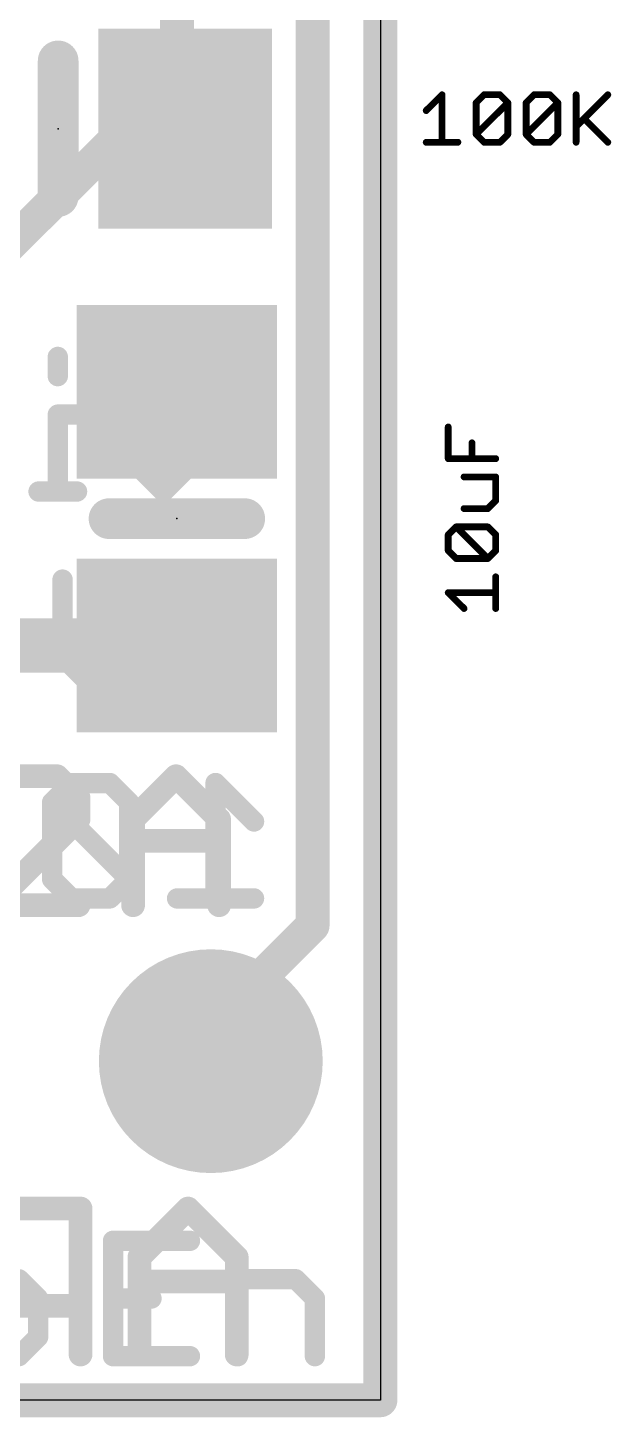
# Model space of a CAD drawing. Extents: x -0.1 to 11.9, y -0.1 to 15.5.
# Drawn here: x 7.52 to 11.89, y -0.13 to 10.28 of the extents above; entities that cross this region are included whole.
import ezdxf

# ---------------------------------------------------------------- set-up
doc = ezdxf.new("R2010")
doc.units = 0
for name, color, linetype in [('1', 12, 'CONTINUOUS'), ('16', 132, 'CONTINUOUS'), ('17', 110, 'CONTINUOUS'), ('20', 53, 'CONTINUOUS'), ('21', 40, 'CONTINUOUS'), ('22', 6, 'CONTINUOUS'), ('23', 53, 'CONTINUOUS'), ('27', 253, 'CONTINUOUS')]:
    doc.layers.add(name, color=color, linetype=linetype)

# ---------------------------------------------------------------- blocks, each defined once
blk = doc.blocks.new('RECT')
blk.add_solid([(-0.5, -0.5), (0.5, -0.5), (-0.5, 0.5), (0.5, 0.5)])
blk = doc.blocks.new('ROUNDP')
at = {"const_width": 0.5}
blk.add_lwpolyline([(0, -0.25, 1), (0, 0.25, 1), (0, -0.25)], format="xyb", dxfattribs=at)

msp = doc.modelspace()

# ---------------------------------------------------------------- linework, layer by layer
at = {"layer": '1'}
for points, const_width in [([(10.16, 0), (10.16, 15.367)], 0.254), ([(8.636, 9.586), (8.636, 11.049)], 0.254), ([(8.697, 9.525), (8.636, 9.586)], 0.254), ([(6.38, 5.654), (8.636, 5.654)], 0.4064), ([(0, 0), (10.16, 0)], 0.254)]:
    msp.add_lwpolyline(points, dxfattribs=dict(at, const_width=const_width))
for points, const_width in [([(8.6809, 9.6309, 1), (8.5911, 9.5411)], 0.127), ([(8.5725, 9.586, 1), (8.6995, 9.586)], 0.127), ([(8.6521, 9.4801, 1), (8.7419, 9.5699)], 0.127), ([(8.636, 5.5524, 1), (8.636, 5.7556)], 0.2032), ([(10.16, -0.0635, 1), (10.16, 0.0635)], 0.127), ([(10.0965, 0, 1), (10.2235, 0)], 0.127)]:
    msp.add_lwpolyline(points, format="xyb", dxfattribs=dict(at, const_width=const_width))
at = {"layer": '16', "const_width": 0.254}
for points in [[(10.16, 0), (10.16, 15.367)], [(9.652, 11.811), (9.652, 3.556)], [(8.636, 9.906), (8.636, 11.049)], [(1.27, 2.54), (8.636, 9.906)], [(9.652, 3.556), (8.89, 2.794)], [(8.89, 2.794), (8.89, 2.54)], [(0, 0), (10.16, 0)]]:
    msp.add_lwpolyline(points, dxfattribs=at)
at = {"layer": '16', "const_width": 0.127}
for points in [[(8.6809, 9.8611, 1), (8.5911, 9.9509)], [(8.5725, 9.906, 1), (8.6995, 9.906)], [(9.6969, 3.5111, 1), (9.6071, 3.6009)], [(9.5885, 3.556, 1), (9.7155, 3.556)], [(8.9535, 2.794, 1), (8.8265, 2.794)], [(8.8451, 2.8389, 1), (8.9349, 2.7491)], [(8.8265, 2.54, 1), (8.9535, 2.54)], [(10.16, -0.0635, 1), (10.16, 0.0635)], [(10.0965, 0, 1), (10.2235, 0)]]:
    msp.add_lwpolyline(points, format="xyb", dxfattribs=at)
at = {"layer": '20'}
for p, q in [((10.16, 12.7), (10.16, 0)), ((10.16, 0), (0, 0))]:
    msp.add_line(p, q, dxfattribs=at)
at = {"layer": '21'}
for points, const_width in [([(7.747, 9.017), (7.747, 10.033)], 0.3048), ([(8.128, 6.604), (9.144, 6.604)], 0.3048), ([(7.7386, 4.6744), (7.4166, 4.6744)], 0.1778), ([(7.8996, 4.5134), (7.7386, 4.6744)], 0.1778), ([(8.308, 4.3524), (8.6301, 4.6744)], 0.1778), ([(8.6301, 4.6744), (8.9521, 4.3524)], 0.1778), ([(7.8996, 4.3524), (7.8996, 4.5134)], 0.1778), ([(7.2556, 3.7084), (7.8996, 4.3524)], 0.1778), ([(8.308, 3.7084), (8.308, 4.3524)], 0.1778), ([(8.9521, 4.3524), (8.9521, 3.7084)], 0.1778), ([(8.308, 4.1914), (8.9521, 4.1914)], 0.1778), ([(7.8996, 3.7084), (7.2556, 3.7084)], 0.1778), ([(8.7339, 1.1945), (8.1577, 1.1945)], 0.1524), ([(8.1577, 1.1945), (8.1577, 0.3302)], 0.1524), ([(7.4531, 0.9064), (7.165, 0.9064)], 0.1524), ([(7.5972, 0.7624), (7.4531, 0.9064)], 0.1524), ([(9.0932, 0.3302), (9.0932, 0.9064)], 0.1524), ([(9.0932, 0.9064), (9.5254, 0.9064)], 0.1524), ([(9.5254, 0.9064), (9.6694, 0.7624)], 0.1524), ([(7.5972, 0.4743), (7.5972, 0.7624)], 0.1524), ([(8.1577, 0.7624), (8.4458, 0.7624)], 0.1524), ([(9.6694, 0.7624), (9.6694, 0.3302)], 0.1524), ([(7.4531, 0.3302), (7.5972, 0.4743)], 0.1524), ([(7.165, 0.3302), (7.4531, 0.3302)], 0.1524), ([(8.1577, 0.3302), (8.7339, 0.3302)], 0.1524)]:
    msp.add_lwpolyline(points, dxfattribs=dict(at, const_width=const_width))
for points, const_width in [([(7.8232, 10.033, 1), (7.6708, 10.033)], 0.1524), ([(7.6708, 9.017, 1), (7.8232, 9.017)], 0.1524), ([(8.128, 6.6802, 1), (8.128, 6.5278)], 0.1524), ([(9.144, 6.5278, 1), (9.144, 6.6802)], 0.1524), ([(7.77, 4.7059, 1), (7.7072, 4.643)], 0.0889), ([(7.7386, 4.63, 1), (7.7386, 4.7189)], 0.0889), ([(8.6615, 4.7059, 1), (8.5986, 4.643)], 0.0889), ([(8.6615, 4.643, 1), (8.5986, 4.7059)], 0.0889), ([(7.9441, 4.5134, 1), (7.8552, 4.5134)], 0.0889), ([(7.8682, 4.482, 1), (7.931, 4.5448)], 0.0889), ([(7.8552, 4.3524, 1), (7.9441, 4.3524)], 0.0889), ([(7.931, 4.321, 1), (7.8682, 4.3838)], 0.0889), ([(8.3525, 4.3524, 1), (8.2636, 4.3524)], 0.0889), ([(8.2766, 4.3838, 1), (8.3395, 4.321)], 0.0889), ([(8.9965, 4.3524, 1), (8.9076, 4.3524)], 0.0889), ([(8.9206, 4.321, 1), (8.9835, 4.3838)], 0.0889), ([(8.308, 4.2359, 1), (8.308, 4.147)], 0.0889), ([(8.9521, 4.147, 1), (8.9521, 4.2359)], 0.0889), ([(7.8996, 3.664, 1), (7.8996, 3.7529)], 0.0889), ([(8.2636, 3.7084, 1), (8.3525, 3.7084)], 0.0889), ([(8.9076, 3.7084, 1), (8.9965, 3.7084)], 0.0889), ([(8.1577, 1.2326, 1), (8.1577, 1.1564)], 0.0762), ([(8.1958, 1.1945, 1), (8.1196, 1.1945)], 0.0762), ([(8.7339, 1.1564, 1), (8.7339, 1.2326)], 0.0762), ([(7.4531, 0.8683, 1), (7.4531, 0.9445)], 0.0762), ([(9.1313, 0.9064, 1), (9.0551, 0.9064)], 0.0762), ([(9.0932, 0.9445, 1), (9.0932, 0.8683)], 0.0762), ([(9.5523, 0.9334, 1), (9.4984, 0.8795)], 0.0762), ([(9.5254, 0.8683, 1), (9.5254, 0.9445)], 0.0762), ([(7.6353, 0.7624, 1), (7.5591, 0.7624)], 0.0762), ([(8.1577, 0.8005, 1), (8.1577, 0.7243)], 0.0762), ([(8.4458, 0.7243, 1), (8.4458, 0.8005)], 0.0762), ([(9.7075, 0.7624, 1), (9.6313, 0.7624)], 0.0762), ([(7.5702, 0.7354, 1), (7.6241, 0.7893)], 0.0762), ([(9.6425, 0.7354, 1), (9.6964, 0.7893)], 0.0762), ([(7.6241, 0.4473, 1), (7.5702, 0.5012)], 0.0762), ([(7.5591, 0.4743, 1), (7.6353, 0.4743)], 0.0762), ([(7.4531, 0.2921, 1), (7.4531, 0.3683)], 0.0762), ([(8.1577, 0.3683, 1), (8.1577, 0.2921)], 0.0762), ([(8.1196, 0.3302, 1), (8.1958, 0.3302)], 0.0762), ([(8.7339, 0.2921, 1), (8.7339, 0.3683)], 0.0762), ([(9.0551, 0.3302, 1), (9.1313, 0.3302)], 0.0762), ([(9.6313, 0.3302, 1), (9.7075, 0.3302)], 0.0762)]:
    msp.add_lwpolyline(points, format="xyb", dxfattribs=dict(at, const_width=const_width))
at = {"layer": '22'}
for points, const_width in [([(7.7443, 7.8156), (7.7443, 7.6715)], 0.1524), ([(8.2476, 7.0953), (8.2476, 7.6715)], 0.1524), ([(8.8238, 7.6715), (8.8238, 7.0953)], 0.1524), ([(7.8883, 7.3834), (7.7443, 7.3834)], 0.1524), ([(7.7443, 7.3834), (7.7443, 6.8072)], 0.1524), ([(8.5357, 6.8072), (8.2476, 7.0953)], 0.1524), ([(8.8238, 7.0953), (8.5357, 6.8072)], 0.1524), ([(7.8883, 6.8072), (7.6002, 6.8072)], 0.1524), ([(7.7799, 5.5713), (7.7799, 6.1475)], 0.1524), ([(8.3561, 6.1475), (8.3561, 5.5713)], 0.1524), ([(8.068, 5.2832), (7.7799, 5.5713)], 0.1524), ([(8.3561, 5.5713), (8.068, 5.2832)], 0.1524), ([(7.846, 4.6235), (7.7019, 4.4795)], 0.1524), ([(8.1341, 4.6235), (7.846, 4.6235)], 0.1524), ([(8.2781, 4.4795), (8.1341, 4.6235)], 0.1524), ([(9.2136, 4.3354), (8.9255, 4.6235)], 0.1524), ([(8.9255, 4.6235), (8.9255, 3.7592)], 0.1524), ([(7.7019, 4.4795), (7.7019, 3.9033)], 0.1524), ([(8.2781, 3.9033), (7.7019, 4.4795)], 0.1524), ([(8.2781, 3.9033), (8.2781, 4.4795)], 0.1524), ([(7.7019, 3.9033), (7.846, 3.7592)], 0.1524), ([(8.1341, 3.7592), (8.2781, 3.9033)], 0.1524), ([(7.846, 3.7592), (8.1341, 3.7592)], 0.1524), ([(9.2136, 3.7592), (8.6374, 3.7592)], 0.1524), ([(7.9146, 1.436), (7.368, 1.436)], 0.1778), ([(7.9146, 0.3429), (7.9146, 1.436)], 0.1778), ([(8.7196, 1.436), (8.3552, 1.0717)], 0.1778), ([(9.084, 1.0717), (8.7196, 1.436)], 0.1778), ([(8.3552, 1.0717), (8.3552, 0.3429)], 0.1778), ([(9.084, 0.3429), (9.084, 1.0717)], 0.1778), ([(9.084, 0.8895), (8.3552, 0.8895)], 0.1778), ([(7.368, 0.7073), (7.9146, 0.7073)], 0.1778)]:
    msp.add_lwpolyline(points, dxfattribs=dict(at, const_width=const_width))
for points, const_width in [([(7.7824, 7.8156, 1), (7.7062, 7.8156)], 0.0762), ([(7.7062, 7.6715, 1), (7.7824, 7.6715)], 0.0762), ([(8.2857, 7.6715, 1), (8.2095, 7.6715)], 0.0762), ([(8.8619, 7.6715, 1), (8.7857, 7.6715)], 0.0762), ([(7.7443, 7.4215, 1), (7.7443, 7.3453)], 0.0762), ([(7.7824, 7.3834, 1), (7.7062, 7.3834)], 0.0762), ([(7.8883, 7.3453, 1), (7.8883, 7.4215)], 0.0762), ([(8.2746, 7.1223, 1), (8.2207, 7.0684)], 0.0762), ([(8.2095, 7.0953, 1), (8.2857, 7.0953)], 0.0762), ([(8.7857, 7.0953, 1), (8.8619, 7.0953)], 0.0762), ([(8.8508, 7.0684, 1), (8.7969, 7.1223)], 0.0762), ([(7.6002, 6.8453, 1), (7.6002, 6.7691)], 0.0762), ([(7.8883, 6.7691, 1), (7.8883, 6.8453)], 0.0762), ([(8.5088, 6.8341, 1), (8.5627, 6.7803)], 0.0762), ([(8.5088, 6.7803, 1), (8.5627, 6.8341)], 0.0762), ([(7.7062, 6.8072, 1), (7.7824, 6.8072)], 0.0762), ([(7.818, 6.1475, 1), (7.7418, 6.1475)], 0.0762), ([(8.3942, 6.1475, 1), (8.318, 6.1475)], 0.0762), ([(7.8068, 5.5983, 1), (7.7529, 5.5444)], 0.0762), ([(8.383, 5.5444, 1), (8.3291, 5.5983)], 0.0762), ([(7.7418, 5.5713, 1), (7.818, 5.5713)], 0.0762), ([(8.318, 5.5713, 1), (8.3942, 5.5713)], 0.0762), ([(8.041, 5.3101, 1), (8.0949, 5.2563)], 0.0762), ([(8.041, 5.2563, 1), (8.0949, 5.3101)], 0.0762), ([(7.846, 4.6616, 1), (7.846, 4.5854)], 0.0762), ([(7.8729, 4.5966, 1), (7.819, 4.6505)], 0.0762), ([(8.161, 4.6505, 1), (8.1071, 4.5966)], 0.0762), ([(8.1341, 4.5854, 1), (8.1341, 4.6616)], 0.0762), ([(8.9525, 4.6505, 1), (8.8986, 4.5966)], 0.0762), ([(8.9636, 4.6235, 1), (8.8874, 4.6235)], 0.0762), ([(7.74, 4.4795, 1), (7.6638, 4.4795)], 0.0762), ([(7.7288, 4.5064, 1), (7.675, 4.4525)], 0.0762), ([(7.675, 4.5064, 1), (7.7288, 4.4525)], 0.0762), ([(8.3162, 4.4795, 1), (8.24, 4.4795)], 0.0762), ([(8.2512, 4.4525, 1), (8.3051, 4.5064)], 0.0762), ([(9.1867, 4.3085, 1), (9.2406, 4.3624)], 0.0762), ([(7.7288, 3.9302, 1), (7.675, 3.8763)], 0.0762), ([(8.3051, 3.8763, 1), (8.2512, 3.9302)], 0.0762), ([(8.2512, 3.8763, 1), (8.3051, 3.9302)], 0.0762), ([(7.6638, 3.9033, 1), (7.74, 3.9033)], 0.0762), ([(8.24, 3.9033, 1), (8.3162, 3.9033)], 0.0762), ([(7.846, 3.7973, 1), (7.846, 3.7211)], 0.0762), ([(7.819, 3.7323, 1), (7.8729, 3.7861)], 0.0762), ([(8.1071, 3.7861, 1), (8.161, 3.7323)], 0.0762), ([(8.1341, 3.7211, 1), (8.1341, 3.7973)], 0.0762), ([(8.6374, 3.7973, 1), (8.6374, 3.7211)], 0.0762), ([(8.8874, 3.7592, 1), (8.9636, 3.7592)], 0.0762), ([(9.2136, 3.7211, 1), (9.2136, 3.7973)], 0.0762), ([(7.9591, 1.436, 1), (7.8701, 1.436)], 0.0889), ([(7.9146, 1.3916, 1), (7.9146, 1.4805)], 0.0889), ([(8.7511, 1.4675, 1), (8.6882, 1.4046)], 0.0889), ([(8.7511, 1.4046, 1), (8.6882, 1.4675)], 0.0889), ([(8.3238, 1.1031, 1), (8.3867, 1.0402)], 0.0889), ([(8.3997, 1.0717, 1), (8.3108, 1.0717)], 0.0889), ([(9.1284, 1.0717, 1), (9.0395, 1.0717)], 0.0889), ([(9.0526, 1.0402, 1), (9.1154, 1.1031)], 0.0889), ([(8.3552, 0.9339, 1), (8.3552, 0.845)], 0.0889), ([(9.084, 0.845, 1), (9.084, 0.9339)], 0.0889), ([(7.9146, 0.6628, 1), (7.9146, 0.7517)], 0.0889), ([(7.8701, 0.3429, 1), (7.9591, 0.3429)], 0.0889), ([(8.3108, 0.3429, 1), (8.3997, 0.3429)], 0.0889), ([(9.0395, 0.3429, 1), (9.1284, 0.3429)], 0.0889)]:
    msp.add_lwpolyline(points, format="xyb", dxfattribs=dict(at, const_width=const_width))
at = {"layer": '23'}
for p in [(7.747, 9.525), (8.636, 6.604)]:
    msp.add_point(p, dxfattribs=at)
at = {"layer": '27', "const_width": 0.0508}
for points in [[(10.5029, 9.6607), (10.6215, 9.7793)], [(10.6215, 9.7793), (10.6215, 9.4234)], [(10.8771, 9.72), (10.9364, 9.7793)], [(10.9364, 9.7793), (11.0551, 9.7793)], [(11.0551, 9.7793), (11.1144, 9.72)], [(11.2513, 9.72), (11.3106, 9.7793)], [(11.3106, 9.7793), (11.4293, 9.7793)], [(11.4293, 9.7793), (11.4886, 9.72)], [(11.6255, 9.7793), (11.6255, 9.4234)], [(11.6255, 9.542), (11.8628, 9.7793)], [(10.8771, 9.4827), (10.8771, 9.72)], [(10.8771, 9.4827), (11.1144, 9.72)], [(11.1144, 9.72), (11.1144, 9.4827)], [(11.2513, 9.4827), (11.2513, 9.72)], [(11.2513, 9.4827), (11.4886, 9.72)], [(11.4886, 9.72), (11.4886, 9.4827)], [(11.6848, 9.6014), (11.8628, 9.4234)], [(10.9364, 9.4234), (10.8771, 9.4827)], [(11.1144, 9.4827), (11.0551, 9.4234)], [(11.3106, 9.4234), (11.2513, 9.4827)], [(11.4886, 9.4827), (11.4293, 9.4234)], [(10.5029, 9.4234), (10.7402, 9.4234)], [(11.0551, 9.4234), (10.9364, 9.4234)], [(11.4293, 9.4234), (11.3106, 9.4234)], [(10.6677, 7.0535), (10.6677, 7.2908)], [(10.8457, 7.0535), (10.8457, 7.1722)], [(11.0236, 7.0535), (10.6677, 7.0535)], [(11.0236, 6.9166), (10.7863, 6.9166)], [(11.0236, 6.7386), (11.0236, 6.9166)], [(10.7863, 6.6793), (10.9643, 6.6793)], [(10.9643, 6.6793), (11.0236, 6.7386)], [(10.6677, 6.4831), (10.727, 6.5424)], [(10.727, 6.5424), (10.9643, 6.5424)], [(10.9643, 6.3051), (10.727, 6.5424)], [(10.9643, 6.5424), (11.0236, 6.4831)], [(10.6677, 6.3644), (10.6677, 6.4831)], [(11.0236, 6.4831), (11.0236, 6.3644)], [(10.727, 6.3051), (10.6677, 6.3644)], [(11.0236, 6.3644), (10.9643, 6.3051)], [(10.9643, 6.3051), (10.727, 6.3051)], [(11.0236, 5.9309), (11.0236, 6.1682)], [(10.7863, 5.9309), (10.6677, 6.0495)], [(10.6677, 6.0495), (11.0236, 6.0495)]]:
    msp.add_lwpolyline(points, dxfattribs=at)
at = {"layer": '27', "const_width": 0.0254}
for points in [[(10.6342, 9.7793, 1), (10.6088, 9.7793)], [(10.6305, 9.7703, 1), (10.6126, 9.7883)], [(10.9364, 9.792, 1), (10.9364, 9.7666)], [(10.9454, 9.7703, 1), (10.9274, 9.7883)], [(11.064, 9.7883, 1), (11.0461, 9.7703)], [(11.0551, 9.7666, 1), (11.0551, 9.792)], [(11.3106, 9.792, 1), (11.3106, 9.7666)], [(11.3196, 9.7703, 1), (11.3016, 9.7883)], [(11.4382, 9.7883, 1), (11.4203, 9.7703)], [(11.4293, 9.7666, 1), (11.4293, 9.792)], [(11.6382, 9.7793, 1), (11.6128, 9.7793)], [(11.8718, 9.7703, 1), (11.8538, 9.7883)], [(10.4939, 9.6696, 1), (10.5119, 9.6517)], [(10.8898, 9.72, 1), (10.8644, 9.72)], [(10.8681, 9.729, 1), (10.8861, 9.711)], [(11.1271, 9.72, 1), (11.1017, 9.72)], [(11.1234, 9.711, 1), (11.1054, 9.729)], [(11.1054, 9.711, 1), (11.1234, 9.729)], [(11.264, 9.72, 1), (11.2386, 9.72)], [(11.2423, 9.729, 1), (11.2603, 9.711)], [(11.5013, 9.72, 1), (11.4759, 9.72)], [(11.4976, 9.711, 1), (11.4796, 9.729)], [(11.4796, 9.711, 1), (11.4976, 9.729)], [(11.6938, 9.6103, 1), (11.6759, 9.5924)], [(10.8861, 9.4917, 1), (10.8681, 9.4737)], [(10.8681, 9.4917, 1), (10.8861, 9.4737)], [(10.8644, 9.4827, 1), (10.8898, 9.4827)], [(11.1017, 9.4827, 1), (11.1271, 9.4827)], [(11.1234, 9.4737, 1), (11.1054, 9.4917)], [(11.2603, 9.4917, 1), (11.2423, 9.4737)], [(11.2423, 9.4917, 1), (11.2603, 9.4737)], [(11.2386, 9.4827, 1), (11.264, 9.4827)], [(11.4759, 9.4827, 1), (11.5013, 9.4827)], [(11.4976, 9.4737, 1), (11.4796, 9.4917)], [(11.6165, 9.551, 1), (11.6345, 9.5331)], [(10.5029, 9.4361, 1), (10.5029, 9.4107)], [(10.6088, 9.4234, 1), (10.6342, 9.4234)], [(10.7402, 9.4107, 1), (10.7402, 9.4361)], [(10.9364, 9.4361, 1), (10.9364, 9.4107)], [(10.9274, 9.4144, 1), (10.9454, 9.4324)], [(11.0461, 9.4324, 1), (11.064, 9.4144)], [(11.0551, 9.4107, 1), (11.0551, 9.4361)], [(11.3106, 9.4361, 1), (11.3106, 9.4107)], [(11.3016, 9.4144, 1), (11.3196, 9.4324)], [(11.4203, 9.4324, 1), (11.4382, 9.4144)], [(11.4293, 9.4107, 1), (11.4293, 9.4361)], [(11.6128, 9.4234, 1), (11.6382, 9.4234)], [(11.8538, 9.4144, 1), (11.8718, 9.4324)], [(10.6804, 7.2908, 1), (10.655, 7.2908)], [(10.8584, 7.1722, 1), (10.833, 7.1722)], [(10.6677, 7.0662, 1), (10.6677, 7.0408)], [(11.0236, 7.0408, 1), (11.0236, 7.0662)], [(10.655, 7.0535, 1), (10.6804, 7.0535)], [(10.833, 7.0535, 1), (10.8584, 7.0535)], [(10.7863, 6.9293, 1), (10.7863, 6.9039)], [(11.0363, 6.9166, 1), (11.0109, 6.9166)], [(11.0236, 6.9039, 1), (11.0236, 6.9293)], [(10.7863, 6.692, 1), (10.7863, 6.6666)], [(10.9553, 6.6883, 1), (10.9733, 6.6703)], [(10.9643, 6.6666, 1), (10.9643, 6.692)], [(11.0109, 6.7386, 1), (11.0363, 6.7386)], [(11.0326, 6.7296, 1), (11.0146, 6.7476)], [(10.727, 6.5551, 1), (10.727, 6.5297)], [(10.736, 6.5514, 1), (10.718, 6.5334)], [(10.736, 6.5334, 1), (10.718, 6.5514)], [(10.9733, 6.5514, 1), (10.9553, 6.5334)], [(10.9643, 6.5297, 1), (10.9643, 6.5551)], [(10.6804, 6.4831, 1), (10.655, 6.4831)], [(10.6587, 6.492, 1), (10.6767, 6.4741)], [(11.0363, 6.4831, 1), (11.0109, 6.4831)], [(11.0146, 6.4741, 1), (11.0326, 6.492)], [(10.6767, 6.3734, 1), (10.6587, 6.3554)], [(10.655, 6.3644, 1), (10.6804, 6.3644)], [(11.0109, 6.3644, 1), (11.0363, 6.3644)], [(11.0326, 6.3554, 1), (11.0146, 6.3734)], [(10.727, 6.3178, 1), (10.727, 6.2924)], [(10.718, 6.2961, 1), (10.736, 6.3141)], [(10.9553, 6.3141, 1), (10.9733, 6.2961)], [(10.9553, 6.2961, 1), (10.9733, 6.3141)], [(10.9643, 6.2924, 1), (10.9643, 6.3178)], [(11.0363, 6.1682, 1), (11.0109, 6.1682)], [(10.6767, 6.0585, 1), (10.6587, 6.0406)], [(10.6677, 6.0622, 1), (10.6677, 6.0368)], [(11.0236, 6.0368, 1), (11.0236, 6.0622)], [(10.7774, 5.9219, 1), (10.7953, 5.9399)], [(11.0109, 5.9309, 1), (11.0363, 5.9309)]]:
    msp.add_lwpolyline(points, format="xyb", dxfattribs=at)

# ---------------------------------------------------------------- block references
at = {"layer": '1', "xscale": 1.3, "yscale": 1.5}
for p, rotation in [((8.697, 9.525), 180), ((8.636, 7.554), 90), ((8.636, 5.654), 90)]:
    msp.add_blockref('RECT', p, dxfattribs=dict(at, rotation=rotation))
at = {"layer": '17', "xscale": 1.6764, "yscale": 1.6764, "rotation": 270}
msp.add_blockref('ROUNDP', (8.89, 2.54), dxfattribs=at)
msp.add_blockref('ROUNDP', (8.89, 2.54), dxfattribs=at)

doc.saveas('drawing.dxf')
